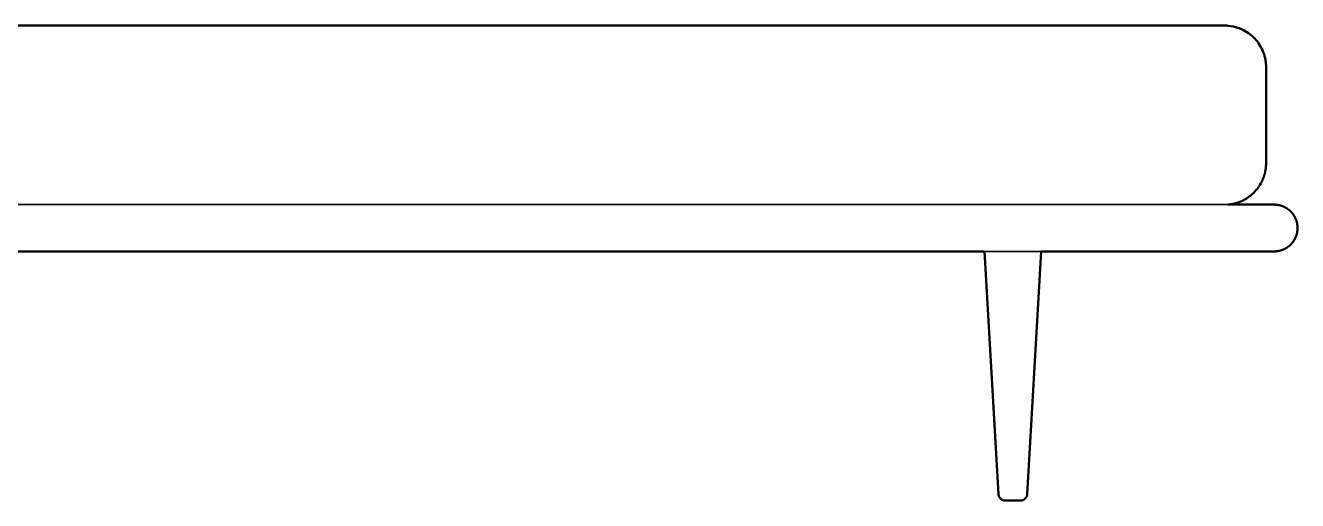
# Model space of a CAD drawing. Header units: millimetres. Extents: x 559 to 2741, y 365 to 1999.
# Drawn here: x 1279 to 1969, y 1266 to 1524 of the extents above; entities that cross this region are included whole.
import ezdxf

# ---------------------------------------------------------------- set-up
doc = ezdxf.new("R2010")
doc.units = ezdxf.units.MM
doc.layers.add('PDF16_Geometry', color=7, linetype='Continuous', true_color=0x1b7eff)

msp = doc.modelspace()

# ---------------------------------------------------------------- linework, layer by layer
at = {"layer": 'PDF16_Geometry', "color": 18, "lineweight": 35, "true_color": 0x000000}
for points in [[(740.34, 1523.629), (1929.754, 1523.629), (1930.005, 1523.629), (1930.256, 1523.624), (1930.507, 1523.617), (1930.76, 1523.607), (1931.014, 1523.596), (1931.269, 1523.579), (1931.525, 1523.56), (1931.781, 1523.539), (1932.039, 1523.513), (1932.297, 1523.487), (1932.555, 1523.456), (1932.816, 1523.42), (1933.076, 1523.385), (1933.337, 1523.345), (1933.597, 1523.3), (1933.858, 1523.252), (1934.121, 1523.202), (1934.384, 1523.15), (1934.646, 1523.093), (1934.909, 1523.032), (1935.172, 1522.97), (1935.435, 1522.902), (1935.698, 1522.833), (1935.961, 1522.759), (1936.224, 1522.681), (1936.486, 1522.601), (1936.749, 1522.518), (1937.012, 1522.43), (1937.275, 1522.34), (1937.536, 1522.245), (1937.796, 1522.146), (1938.059, 1522.046), (1938.317, 1521.94), (1938.578, 1521.833), (1938.836, 1521.72), (1939.094, 1521.606), (1939.35, 1521.487), (1939.605, 1521.364), (1939.861, 1521.239), (1940.114, 1521.108), (1940.368, 1520.976), (1940.619, 1520.841), (1940.87, 1520.701), (1941.119, 1520.557), (1941.365, 1520.412), (1941.611, 1520.26), (1941.855, 1520.109), (1942.099, 1519.953), (1942.341, 1519.791), (1942.58, 1519.628), (1942.817, 1519.462), (1943.051, 1519.294), (1943.285, 1519.121), (1943.518, 1518.943), (1943.745, 1518.766), (1943.972, 1518.583), (1944.197, 1518.399), (1944.42, 1518.209), (1944.64, 1518.02), (1944.858, 1517.825), (1945.073, 1517.629), (1945.287, 1517.428), (1945.497, 1517.226), (1945.706, 1517.02), (1945.912, 1516.814), (1946.113, 1516.603), (1946.312, 1516.39), (1946.509, 1516.174), (1946.703, 1515.957), (1946.895, 1515.736), (1947.082, 1515.514), (1947.269, 1515.289), (1947.449, 1515.061), (1947.629, 1514.831), (1947.804, 1514.599), (1947.977, 1514.367), (1948.147, 1514.13), (1948.313, 1513.893), (1948.477, 1513.654), (1948.635, 1513.413), (1948.792, 1513.171), (1948.945, 1512.927), (1949.095, 1512.681), (1949.241, 1512.432), (1949.384, 1512.183), (1949.523, 1511.934), (1949.661, 1511.681), (1949.793, 1511.43), (1949.921, 1511.176), (1950.049, 1510.921), (1950.17, 1510.665), (1950.288, 1510.407), (1950.404, 1510.148), (1950.515, 1509.89), (1950.624, 1509.632), (1950.729, 1509.372), (1950.83, 1509.111), (1950.928, 1508.85), (1951.022, 1508.587), (1951.115, 1508.325), (1951.2, 1508.064), (1951.285, 1507.801), (1951.366, 1507.538), (1951.442, 1507.275), (1951.515, 1507.012), (1951.586, 1506.747), (1951.652, 1506.484), (1951.716, 1506.221), (1951.775, 1505.958), (1951.832, 1505.695), (1951.887, 1505.435), (1951.936, 1505.172), (1951.984, 1504.909), (1952.026, 1504.648), (1952.067, 1504.388), (1952.105, 1504.127), (1952.138, 1503.869), (1952.168, 1503.608), (1952.197, 1503.35), (1952.221, 1503.092), (1952.244, 1502.836), (1952.263, 1502.58), (1952.277, 1502.325), (1952.292, 1502.071), (1952.301, 1501.818), (1952.308, 1501.567), (1952.311, 1501.316), (1952.313, 1501.067), (1952.313, 1448.908), (1952.311, 1448.657), (1952.308, 1448.406), (1952.301, 1448.155), (1952.292, 1447.901), (1952.277, 1447.648), (1952.263, 1447.392), (1952.244, 1447.136), (1952.221, 1446.88), (1952.197, 1446.622), (1952.168, 1446.364), (1952.138, 1446.106), (1952.105, 1445.845), (1952.067, 1445.585), (1952.026, 1445.324), (1951.984, 1445.063), (1951.936, 1444.803), (1951.887, 1444.54), (1951.832, 1444.277), (1951.775, 1444.014), (1951.716, 1443.751), (1951.652, 1443.488), (1951.586, 1443.225), (1951.515, 1442.962), (1951.442, 1442.699), (1951.366, 1442.437), (1951.285, 1442.174), (1951.2, 1441.911), (1951.115, 1441.648), (1951.022, 1441.385), (1950.928, 1441.124), (1950.83, 1440.864), (1950.729, 1440.601), (1950.624, 1440.343), (1950.515, 1440.082), (1950.404, 1439.824), (1950.288, 1439.566), (1950.17, 1439.31), (1950.049, 1439.054), (1949.921, 1438.798), (1949.793, 1438.545), (1949.661, 1438.291), (1949.523, 1438.04), (1949.384, 1437.789), (1949.241, 1437.54), (1949.095, 1437.294), (1948.945, 1437.048), (1948.792, 1436.804), (1948.635, 1436.56), (1948.477, 1436.321), (1948.313, 1436.081), (1948.147, 1435.842), (1947.977, 1435.607), (1947.804, 1435.373), (1947.629, 1435.143), (1947.449, 1434.913), (1947.269, 1434.686), (1947.082, 1434.461), (1946.895, 1434.238), (1946.703, 1434.018), (1946.509, 1433.8), (1946.312, 1433.585), (1946.113, 1433.371), (1945.912, 1433.161), (1945.706, 1432.952), (1945.497, 1432.746), (1945.287, 1432.545), (1945.073, 1432.346), (1944.858, 1432.149), (1944.64, 1431.955), (1944.42, 1431.763), (1944.197, 1431.576), (1943.972, 1431.389), (1943.745, 1431.209), (1943.518, 1431.029), (1943.285, 1430.854), (1943.051, 1430.681), (1942.817, 1430.51), (1942.58, 1430.344), (1942.341, 1430.181), (1942.099, 1430.022), (1941.855, 1429.866), (1941.611, 1429.712), (1941.365, 1429.563), (1941.119, 1429.416), (1940.87, 1429.274), (1940.619, 1429.134), (1940.368, 1428.996), (1940.114, 1428.864), (1939.861, 1428.736), (1939.605, 1428.61), (1939.35, 1428.487), (1939.094, 1428.369), (1938.836, 1428.253), (1938.578, 1428.141), (1938.317, 1428.032), (1938.059, 1427.928), (1937.796, 1427.826), (1937.536, 1427.729), (1937.275, 1427.634), (1937.012, 1427.544), (1936.749, 1427.457), (1936.486, 1427.372), (1936.224, 1427.291), (1935.961, 1427.215), (1935.698, 1427.142), (1935.435, 1427.071), (1935.172, 1427.004), (1934.909, 1426.94), (1934.646, 1426.881), (1934.384, 1426.824), (1934.121, 1426.77), (1933.858, 1426.72), (1933.597, 1426.673), (1933.337, 1426.63), (1933.076, 1426.59), (1932.816, 1426.552), (1932.555, 1426.519), (1932.297, 1426.488), (1932.039, 1426.46), (1931.781, 1426.436), (1931.525, 1426.412), (1931.269, 1426.393), (1931.014, 1426.379), (1930.76, 1426.365), (1930.507, 1426.355), (1930.256, 1426.348), (1930.005, 1426.346), (1929.754, 1426.343), (740.34, 1426.343)], [(1799.397, 1400.965), (1807.044, 1269.099)]]:
    msp.add_lwpolyline(points, dxfattribs=at)
at = {"layer": 'PDF16_Geometry', "color": 18, "lineweight": 50, "true_color": 0x000000}
for points in [[(844.58, 1523.683), (1929.744, 1523.607), (1929.993, 1523.605), (1930.244, 1523.6), (1930.495, 1523.593), (1930.748, 1523.584), (1931.002, 1523.572), (1931.257, 1523.555)], [(1952.235, 1502.815), (1952.254, 1502.559), (1952.271, 1502.303), (1952.282, 1502.05), (1952.292, 1501.797), (1952.299, 1501.545), (1952.304, 1501.294), (1952.306, 1501.046), (1952.306, 1448.887), (1952.304, 1448.652), (1952.299, 1448.418), (1952.292, 1448.181), (1952.282, 1447.944), (1952.271, 1447.707), (1952.256, 1447.468), (1952.24, 1447.229), (1952.221, 1446.989), (1952.2, 1446.748), (1952.176, 1446.506), (1952.15, 1446.264), (1952.119, 1446.02), (1952.086, 1445.776), (1952.05, 1445.532), (1952.013, 1445.289), (1951.972, 1445.045), (1951.93, 1444.798), (1951.882, 1444.552), (1951.832, 1444.305), (1951.79, 1444.078), (1951.735, 1443.832), (1951.676, 1443.585), (1951.614, 1443.339), (1951.55, 1443.093), (1951.484, 1442.846), (1951.413, 1442.6), (1951.34, 1442.354), (1951.264, 1442.107), (1951.183, 1441.861), (1951.1, 1441.614), (1951.015, 1441.368), (1950.928, 1441.122)], [(1949.748, 1438.462), (1949.623, 1438.225), (1949.495, 1437.988)], [(1950.643, 1440.39), (1950.541, 1440.146), (1950.437, 1439.902), (1950.331, 1439.66), (1950.219, 1439.419), (1950.106, 1439.177), (1949.99, 1438.938)], [(1950.835, 1440.878), (1950.741, 1440.634)], [(1941.254, 1429.47), (1941.021, 1429.333), (1940.787, 1429.2), (1940.553, 1429.07), (1940.316, 1428.942)], [(1941.715, 1429.752), (1941.486, 1429.61)], [(1944.761, 1432.042), (1944.555, 1431.86)], [(1938.637, 1428.134), (1938.393, 1428.032), (1938.149, 1427.933), (1937.905, 1427.836), (1937.661, 1427.741), (1937.417, 1427.651), (1937.171, 1427.563), (1936.924, 1427.478), (1936.678, 1427.397)], [(1939.601, 1428.577), (1939.361, 1428.461), (1939.12, 1428.35), (1938.878, 1428.241)], [(1940.079, 1428.816), (1939.84, 1428.696)], [(1807.032, 1269.057), (1799.38, 1400.963), (870.697, 1400.963), (863.05, 1269.097)], [(1814.842, 1265.608), (1810.795, 1265.608)]]:
    msp.add_lwpolyline(points, dxfattribs=at)
at = {"layer": 'PDF16_Geometry', "color": 18, "lineweight": 35, "true_color": 0x000000}
for points in [[(1956.978, 1426.343, 0.0036831), (1956.697, 1426.346), (730.467, 1426.346, 0.0036625), (730.186, 1426.343)], [(1959.894, 1425.938, 0.0041143), (1959.598, 1426.012, 0.0007281), (1959.302, 1426.078, 0.0040409), (1959.006, 1426.137, 0.0034281), (1958.712, 1426.187, 0.0068294), (1958.418, 1426.23, 0.0030628), (1958.127, 1426.265, 0.0071416), (1957.838, 1426.294, 0.0000856), (1957.549, 1426.317, 0.0033996), (1957.263, 1426.334)], [(1969.374, 1414.22, 0.0035162), (1969.357, 1414.507, 0.0069272), (1969.334, 1414.796, 0.0036803), (1969.303, 1415.085, 0.002959), (1969.267, 1415.376, 0.0002362), (1969.225, 1415.67, 0.0033107), (1969.175, 1415.964, 0.0025753), (1969.116, 1416.26, 0.0059139), (1969.049, 1416.556, 0.0023664), (1968.976, 1416.852, -0.0010764), (1968.895, 1417.148, 0.002189), (1968.808, 1417.444, 0.0020476), (1968.711, 1417.74, 0.0001986), (1968.606, 1418.034, 0.0030124), (1968.495, 1418.328, 0.0041713), (1968.374, 1418.619, -0.0010951), (1968.246, 1418.91, 0.0028583), (1968.111, 1419.199, 0.0040849), (1967.967, 1419.486, 0.0056608), (1967.815, 1419.77, 0.0027684), (1967.657, 1420.05, 0.0018114), (1967.491, 1420.327, 0.0026372), (1967.318, 1420.602, 0.0025811), (1967.136, 1420.872, 0.0051956), (1966.946, 1421.137, 0.0024354), (1966.749, 1421.398, 0.0049304), (1966.546, 1421.653, 0.0022982), (1966.335, 1421.904, 0.0024465), (1966.12, 1422.151, -0.0000426), (1965.897, 1422.392, 0.0045425), (1965.667, 1422.627, 0.0044082), (1965.433, 1422.857, -0.0001261), (1965.191, 1423.079, 0.0024245), (1964.945, 1423.295, 0.00256), (1964.694, 1423.506, -0.0001182), (1964.438, 1423.709, 0.002608), (1964.178, 1423.906, -0.0001106), (1963.913, 1424.095, 0.0026672), (1963.643, 1424.278, 0.0000585), (1963.368, 1424.453, 0.0071331), (1963.091, 1424.619, 0.0027053), (1962.811, 1424.778, 0.0000151), (1962.527, 1424.929, 0.0043365), (1962.241, 1425.074, 0.0030367), (1961.952, 1425.209, 0.0012829), (1961.66, 1425.337, 0.0017404), (1961.369, 1425.458, 0.0031108), (1961.075, 1425.569, 0.0000313), (1960.782, 1425.673, 0.0114388), (1959.964, 1425.928, -0.0008645), (1960.19, 1425.858)], [(1957.263, 1400.975, 0.0033087), (1957.549, 1400.991, 0.0070819), (1957.838, 1401.015, 0.0000111), (1958.127, 1401.043, 0.0039501), (1958.418, 1401.079, 0.0000345), (1958.712, 1401.122, 0.0034595), (1959.006, 1401.171, 0.0026913), (1959.302, 1401.23, 0.0058988), (1959.598, 1401.297, 0.0025479), (1959.894, 1401.37, -0.0008645), (1960.19, 1401.451, 0.0022721), (1960.486, 1401.538, 0.0021325), (1960.782, 1401.636, 0.0000313), (1961.075, 1401.74, 0.0031053), (1961.369, 1401.851, 0.0043525), (1961.66, 1401.972, -0.0013089), (1961.952, 1402.1, 0.0028659), (1962.241, 1402.235, 0.0042875), (1962.527, 1402.379, 0.0000151), (1962.811, 1402.531, 0.0028892), (1963.091, 1402.69, 0.0017237), (1963.368, 1402.855, 0.0052671), (1963.643, 1403.031, 0.0026598), (1963.913, 1403.213, 0.0052568), (1964.178, 1403.403, 0.0024995), (1964.438, 1403.599, 0.0050003), (1964.694, 1403.803, 0.0022208), (1964.945, 1404.014, 0.002417), (1965.191, 1404.229, 0.0001298), (1965.433, 1404.452, 0.0043633), (1965.667, 1404.682, 0.0045427), (1965.897, 1404.916, 0.0000213), (1966.12, 1405.158, 0.0024754), (1966.335, 1405.404, 0.0023862), (1966.546, 1405.655, 0.0001484), (1966.749, 1405.911, 0.0024806), (1966.946, 1406.172, -0.0001547), (1967.136, 1406.437, 0.0025167), (1967.318, 1406.707, 0.0026438), (1967.491, 1406.982, 0.0071934), (1967.657, 1407.259, 0.0027113), (1967.815, 1407.538, -0.0001981), (1967.967, 1407.823, 0.0044352), (1968.111, 1408.109, 0.0028365), (1968.246, 1408.398, 0.0010691), (1968.374, 1408.69, 0.0016853), (1968.495, 1408.981, 0.0030175), (1968.606, 1409.275, -0.0001764), (1968.711, 1409.568, 0.0041154), (1968.808, 1409.864, 0.0040877), (1968.895, 1410.161, 0.0010764), (1968.976, 1410.457, 0.0039974), (1969.049, 1410.753, 0.0005108), (1969.116, 1411.049, 0.003919), (1969.175, 1411.345, 0.0033136), (1969.225, 1411.639, 0.0069309), (1969.267, 1411.932, 0.0029807), (1969.303, 1412.224, 0.003675), (1969.334, 1412.513, 0.0000268), (1969.357, 1412.802, 0.0035366), (1969.374, 1413.088, 0.0000375), (1969.383, 1413.372, 0.007679), (1969.383, 1413.978, -0.0000375), (1969.383, 1413.936)], [(729.904, 1400.977, -0.0000355), (730.188, 1400.965, 0.0036834), (730.47, 1400.963), (1956.697, 1400.963, 0.0036631), (1956.978, 1400.965)], [(1814.856, 1265.615), (1818.903, 1265.615, 0.0209061), (1819.713, 1265.685)]]:
    msp.add_lwpolyline(points, format="xyb", dxfattribs=at)
at = {"layer": 'PDF16_Geometry', "color": 18, "lineweight": 50, "true_color": 0x000000}
for points in [[(1933.476, 1426.609), (1933.232, 1426.568), (1932.988, 1426.531), (1932.744, 1426.495), (1932.5, 1426.464), (1932.259, 1426.436), (1932.017, 1426.41), (1931.776, 1426.386), (1956.689, 1426.341, -0.0036631), (1956.971, 1426.339)], [(1958.411, 1426.225, 0.0039454), (1958.119, 1426.261, 0.000018), (1957.83, 1426.289, 0.0070881), (1957.541, 1426.313, 0.0033848), (1957.255, 1426.329)], [(1962.804, 1402.526, 0.0027053), (1963.083, 1402.685, 0.0071771), (1963.36, 1402.851, 0.0001193), (1963.635, 1403.026, 0.0026499), (1963.905, 1403.208, -0.0001622), (1964.17, 1403.398, 0.002627), (1964.431, 1403.594, -0.0001379), (1964.686, 1403.798, 0.0024913), (1964.937, 1404.009, 0.0024038), (1965.184, 1404.225, -0.0001298), (1965.425, 1404.447, 0.004363), (1965.66, 1404.677, 0.0045198), (1965.889, 1404.911, -0.0000445), (1966.112, 1405.153, 0.0024674), (1966.327, 1405.399, 0.0023463), (1966.538, 1405.651, 0.0049992), (1966.742, 1405.906, 0.0024482), (1966.938, 1406.167, 0.0051956), (1967.128, 1406.432, 0.0025899), (1967.31, 1406.702, 0.0026372), (1967.483, 1406.977, 0.0018553), (1967.649, 1407.254, 0.002725), (1967.808, 1407.534, 0.005732), (1967.959, 1407.818, 0.0041573), (1968.104, 1408.105, 0.0029169), (1968.239, 1408.393, -0.001125), (1968.367, 1408.685, 0.0042139), (1968.487, 1408.976, 0.0030243), (1968.599, 1409.27, 0.0001673), (1968.703, 1409.564, 0.0020165), (1968.8, 1409.86, 0.0021566), (1968.888, 1410.156, -0.0010764), (1968.968, 1410.452, 0.0023995), (1969.042, 1410.748, 0.0059465), (1969.108, 1411.044, 0.0026091), (1969.167, 1411.34, 0.0033448), (1969.217, 1411.634, 0.0002067), (1969.26, 1411.928, 0.0029981), (1969.295, 1412.219, 0.0036803), (1969.326, 1412.508, 0.0069297), (1969.35, 1412.797, 0.0035187), (1969.366, 1413.083, -0.0000375), (1969.376, 1413.368, 0.0035164), (1969.378, 1413.65, 0.0035358), (1969.376, 1413.931, -0.0000351), (1969.366, 1414.216, 0.0035366), (1969.35, 1414.502, -0.0000384), (1969.326, 1414.791, 0.003671), (1969.295, 1415.08, 0.003007), (1969.26, 1415.372, 0.0069613), (1969.217, 1415.665, 0.0033592), (1969.167, 1415.959, 0.0039655), (1969.108, 1416.255, 0.000559), (1969.042, 1416.551, 0.0040462), (1968.968, 1416.847, 0.0010939), (1968.888, 1417.143, 0.0040744), (1968.8, 1417.439, 0.0041043), (1968.703, 1417.736, -0.0002076), (1968.599, 1418.029, 0.0030175), (1968.487, 1418.323, 0.001716), (1968.367, 1418.614, 0.001125), (1968.239, 1418.906, 0.0028954), (1968.104, 1419.195, 0.004478), (1967.959, 1419.481, -0.0001566), (1967.808, 1419.765, 0.0026835), (1967.649, 1420.045, 0.0071655), (1967.483, 1420.322, 0.0026438), (1967.31, 1420.597, 0.0025433), (1967.128, 1420.867, -0.0001547), (1966.938, 1421.132, 0.0024931), (1966.742, 1421.393, 0.0001484), (1966.538, 1421.649, 0.0024346), (1966.327, 1421.9, 0.0024546), (1966.112, 1422.146, 0.0000195), (1965.889, 1422.388, 0.00452), (1965.66, 1422.622, 0.0044082), (1965.425, 1422.852, 0.0001724), (1965.184, 1423.075, 0.0023962), (1964.937, 1423.29, 0.0022892), (1964.686, 1423.501, 0.0050201), (1964.431, 1423.705, 0.0025185), (1964.17, 1423.901, 0.0052676), (1963.905, 1424.091, 0.0026694), (1963.635, 1424.273, 0.0052743), (1963.36, 1424.448, 0.0017128), (1963.083, 1424.614, 0.0028611), (1962.804, 1424.773, -0.0000283), (1962.519, 1424.925, 0.0043454), (1962.233, 1425.069, 0.0028643), (1961.944, 1425.204, -0.0012961), (1961.653, 1425.332, 0.0043272), (1961.362, 1425.453, 0.0031053), (1961.068, 1425.564, 0.0000202), (1960.774, 1425.668, 0.0021325), (1960.478, 1425.765, 0.0022721), (1960.182, 1425.853, -0.0008645), (1959.886, 1425.934, 0.0025148), (1959.59, 1426.007, 0.0058988), (1959.294, 1426.073, 0.0027251), (1958.998, 1426.133, 0.0034197), (1958.704, 1426.182)], [(1957.255, 1400.97, 0.0033315), (1957.541, 1400.987, 0.0000914), (1957.83, 1401.01, 0.0071482), (1958.119, 1401.039, 0.0029882), (1958.411, 1401.074, 0.0068637), (1958.704, 1401.117, 0.003457), (1958.998, 1401.167, 0.0040075), (1959.294, 1401.226, 0.0007944), (1959.59, 1401.292, 0.0040814), (1959.886, 1401.365, 0.0008645), (1960.182, 1401.446, 0.0041347), (1960.478, 1401.534, 0.0040963), (1960.774, 1401.631, -0.0000423), (1961.068, 1401.735, 0.0031415), (1961.362, 1401.846, 0.001746), (1961.653, 1401.967, 0.0012961), (1961.944, 1402.095, 0.0030641), (1962.233, 1402.23, 0.0043077), (1962.519, 1402.375)], [(1956.971, 1400.96, -0.0036466), (1956.689, 1400.958), (1830.301, 1400.958), (1822.654, 1269.092)]]:
    msp.add_lwpolyline(points, format="xyb", dxfattribs=at)
for centre, radius, start, end in [((1929.748, 1501.061), 22.544, 69.117112, 85.510475), ((1929.778, 1501.098), 22.498, 46.455898, 68.441342), ((1929.822, 1501.122), 22.451, 36.070024, 45.752086), ((1929.761, 1501.053), 22.542, 12.511501, 35.383288), ((1930.096, 1501.1), 22.205, 5.091746, 11.886988), ((1929.534, 1449.029), 22.812, 312.56495, 330.37849), ((1929.939, 1448.561), 22.191, 302.746474, 310.48403), ((1929.852, 1448.176), 21.87, 280.192321, 287.507747), ((1393.151, 1220.219), 416.752, 6.701854, 6.729723), ((1639.453, 1239.504), 170.153, 9.863413, 9.933044), ((1773.852, 1260.896), 34.132, 12.77875, 13.133721), ((1772.747, 1258.443), 35.816, 15.873919, 16.216988), ((1851.852, 1286.578), 48.287, 202.584522, 202.846564), ((1814.647, 1271.572), 8.206, 208.724123, 210.301758), ((1814.473, 1272.057), 8.323, 215.365693, 216.941118), ((1837.045, 1302.618), 46.129, 231.557562, 231.842386), ((3827.736, 4203.764), 3564.485, 235.495231, 235.498927), ((1798.465, 1248.947), 20.093, 58.607091, 59.261448), ((1780.28, 1201.389), 70.753, 65.750927, 65.933722), ((1863.458, 1405.647), 149.861, 248.830473, 248.915901), ((1813.754, 1278.809), 13.654, 252.05529, 252.982438), ((1813.094, 1278.218), 12.904, 255.016301, 255.982808), ((1811.516, 1273.232), 7.691, 258.389626, 259.987976), ((1811.289, 1273.02), 7.446, 261.424603, 263.043397), ((1811.077, 1272.917), 7.321, 264.595688, 266.21307), ((1818.286, 1273.481), 7.918, 277.64094, 279.165721), ((1829.166, 1231.235), 35.732, 104.915395, 105.265387), ((1809.712, 1292.457), 28.608, 291.464328, 291.913609), ((1812.002, 1281.931), 18.09, 298.349803, 299.068088), ((1815.515, 1274.814), 10.17, 301.250642, 302.538787), ((1813.902, 1273.433), 10.201, 320.253525, 321.539604), ((1836.762, 1256.684), 18.151, 144.301522, 145.025724), ((364.821, 1953.222), 1610.619, 334.808268, 334.816182), ((1809.407, 1272.523), 13.764, 341.11867, 342.023026), ((1809.612, 1271.937), 13.397, 344.136236, 345.050449), ((1724.73, 1289.923), 100.148, 347.636809, 347.757493), ((1800.514, 1271.326), 22.252, 353.715915, 354.23715)]:
    msp.add_arc(centre, radius, start, end, dxfattribs=at)
at = {"layer": 'PDF16_Geometry', "color": 18, "lineweight": 35, "true_color": 0x000000}
for centre, radius, start, end in [((406773597.214, -23587161.04), 407455139.375, 176.68115332302, 176.6811719027), ((1830.594, 1271.482), 23.671, 185.778466, 186.268469), ((1904.969, 1289.93), 100.148, 192.242507, 192.363191), ((1819.768, 1271.857), 13.067, 194.944111, 195.881443), ((1820.623, 1272.638), 14.112, 197.98223, 198.864223), ((3264.877, 1953.229), 1610.619, 205.183818, 205.191732), ((1792.458, 1256.352), 18.737, 34.9856, 35.687154), ((1815.905, 1273.527), 10.341, 218.464551, 219.733122), ((1814.244, 1274.919), 10.285, 237.468442, 238.742128), ((1818.005, 1282.501), 18.732, 240.944228, 241.637881), ((1819.936, 1292.334), 28.469, 248.083077, 248.534515), ((1800.532, 1231.242), 35.732, 74.734613, 75.084605), ((1811.411, 1273.482), 7.912, 260.832847, 262.35861), ((1818.182, 1273.239), 7.691, 280.012024, 281.610374), ((1816.604, 1278.225), 12.904, 284.017192, 284.983699), ((1815.944, 1278.816), 13.654, 287.017563, 287.944709), ((1772.005, 1390.737), 133.869, 291.078997, 291.17463), ((1848.056, 1204.426), 67.431, 114.059306, 114.251126), ((1831.28, 1248.874), 20.185, 120.73697, 121.388388), ((1794.287, 1300.557), 43.493, 308.148983, 308.451069), ((1815.225, 1272.064), 8.323, 323.058882, 324.634307), ((1815.16, 1271.517), 8.08, 329.685962, 331.288158), ((1781.963, 1284.861), 43.824, 337.140093, 337.428822), ((1856.951, 1258.45), 35.816, 163.783012, 164.126081), ((1855.847, 1260.903), 34.132, 166.866279, 167.22125), ((1990.245, 1239.511), 170.153, 170.066956, 170.136587), ((2236.547, 1220.226), 416.752, 173.270277, 173.298146)]:
    msp.add_arc(centre, radius, start, end, dxfattribs=at)
at = {"layer": 'PDF16_Geometry', "color": 18, "lineweight": 50, "true_color": 0x000000}
for points in [[(1931.257, 1523.555), (1931.257, 1523.555), (1931.513, 1523.536), (1931.513, 1523.536)], [(1937.784, 1522.125), (1937.784, 1522.125), (1938.045, 1522.023), (1938.045, 1522.023)], [(1945.277, 1517.406), (1945.277, 1517.406), (1945.488, 1517.205), (1945.488, 1517.205)], [(1947.97, 1514.341), (1947.97, 1514.341), (1948.14, 1514.106), (1948.14, 1514.106)], [(1951.768, 1505.937), (1951.768, 1505.937), (1951.825, 1505.674), (1951.825, 1505.674)], [(1952.214, 1503.071), (1952.214, 1503.071), (1952.235, 1502.815), (1952.235, 1502.815)], [(1949.495, 1437.988), (1949.495, 1437.988), (1949.365, 1437.753), (1949.365, 1437.753)], [(1949.871, 1438.699), (1949.871, 1438.699), (1949.748, 1438.462), (1949.748, 1438.462)], [(1949.99, 1438.938), (1949.99, 1438.938), (1949.871, 1438.699), (1949.871, 1438.699)], [(1950.741, 1440.634), (1950.741, 1440.634), (1950.643, 1440.39), (1950.643, 1440.39)], [(1950.928, 1441.122), (1950.928, 1441.122), (1950.835, 1440.878), (1950.835, 1440.878)], [(1941.486, 1429.61), (1941.486, 1429.61), (1941.254, 1429.47), (1941.254, 1429.47)], [(1941.943, 1429.896), (1941.943, 1429.896), (1941.715, 1429.752), (1941.715, 1429.752)], [(1944.555, 1431.86), (1944.555, 1431.86), (1944.346, 1431.682), (1944.346, 1431.682)], [(1944.964, 1432.227), (1944.964, 1432.227), (1944.761, 1432.042), (1944.761, 1432.042)], [(1933.722, 1426.651), (1933.722, 1426.651), (1933.476, 1426.609), (1933.476, 1426.609)], [(1936.678, 1427.397), (1936.678, 1427.397), (1936.432, 1427.319), (1936.432, 1427.319)], [(1938.878, 1428.241), (1938.878, 1428.241), (1938.637, 1428.134), (1938.637, 1428.134)], [(1939.84, 1428.696), (1939.84, 1428.696), (1939.601, 1428.577), (1939.601, 1428.577)], [(1940.316, 1428.942), (1940.316, 1428.942), (1940.079, 1428.816), (1940.079, 1428.816)], [(1956.971, 1426.339), (1957.113, 1426.334), (1957.255, 1426.329), (1957.255, 1426.329)], [(1958.411, 1426.225), (1958.557, 1426.204), (1958.704, 1426.182), (1958.704, 1426.182)], [(1962.804, 1402.526), (1962.662, 1402.45), (1962.519, 1402.375), (1962.519, 1402.375)], [(1957.255, 1400.97), (1957.113, 1400.965), (1956.971, 1400.96), (1956.971, 1400.96)], [(1807.269, 1268.033), (1807.209, 1268.197), (1807.198, 1268.239), (1807.198, 1268.239)], [(1807.451, 1267.628), (1807.371, 1267.789), (1807.354, 1267.83), (1807.354, 1267.83)], [(1807.686, 1267.24), (1807.586, 1267.391), (1807.562, 1267.432), (1807.562, 1267.432)], [(1807.967, 1266.877), (1807.849, 1267.017), (1807.821, 1267.055), (1807.821, 1267.055)], [(1808.159, 1266.676), (1807.998, 1266.842), (1807.967, 1266.877), (1807.967, 1266.877)], [(1808.365, 1266.489), (1808.192, 1266.643), (1808.159, 1266.676), (1808.159, 1266.676)], [(1809.133, 1265.991), (1808.972, 1266.074), (1808.931, 1266.098), (1808.931, 1266.098)], [(1810.795, 1265.608), (1810.634, 1265.61), (1810.594, 1265.612), (1810.594, 1265.612)], [(1818.93, 1265.608), (1818.889, 1265.608), (1814.842, 1265.608), (1814.842, 1265.608)], [(1819.133, 1265.615), (1818.97, 1265.608), (1818.93, 1265.608), (1818.93, 1265.608)], [(1819.339, 1265.634), (1819.173, 1265.617), (1819.133, 1265.615), (1819.133, 1265.615)], [(1819.758, 1265.707), (1819.59, 1265.672), (1819.548, 1265.664), (1819.548, 1265.664)], [(1820.18, 1265.833), (1820.012, 1265.776), (1819.969, 1265.764), (1819.969, 1265.764)], [(1820.592, 1266.01), (1820.429, 1265.932), (1820.388, 1265.916), (1820.388, 1265.916)], [(1821.172, 1266.373), (1821.023, 1266.264), (1820.985, 1266.24), (1820.985, 1266.24)], [(1821.352, 1266.517), (1821.21, 1266.401), (1821.172, 1266.373), (1821.172, 1266.373)], [(1821.556, 1266.707), (1821.388, 1266.548), (1821.352, 1266.517), (1821.352, 1266.517)], [(1821.745, 1266.91), (1821.589, 1266.74), (1821.556, 1266.707), (1821.556, 1266.707)], [(1822.143, 1267.467), (1822.048, 1267.313), (1822.022, 1267.275), (1822.022, 1267.275)], [(1822.252, 1267.664), (1822.167, 1267.505), (1822.143, 1267.467), (1822.143, 1267.467)], [(1822.43, 1268.069), (1822.366, 1267.905), (1822.347, 1267.865), (1822.347, 1267.865)], [(1822.633, 1268.891), (1822.609, 1268.727), (1822.6, 1268.687), (1822.6, 1268.687)]]:
    msp.add_open_spline(points, degree=3, dxfattribs=at)
at = {"layer": 'PDF16_Geometry', "color": 18, "lineweight": 35, "true_color": 0x000000}
for points in [[(1957.263, 1426.334), (1957.12, 1426.339), (1956.978, 1426.343), (1956.978, 1426.343)], [(1956.978, 1400.965), (1957.12, 1400.97), (1957.263, 1400.975), (1957.263, 1400.975)], [(1807.065, 1268.898), (1807.089, 1268.734), (1807.098, 1268.694), (1807.098, 1268.694)], [(1807.269, 1268.076), (1807.333, 1267.912), (1807.351, 1267.872), (1807.351, 1267.872)], [(1807.446, 1267.671), (1807.531, 1267.512), (1807.555, 1267.474), (1807.555, 1267.474)], [(1807.555, 1267.474), (1807.65, 1267.32), (1807.676, 1267.282), (1807.676, 1267.282)], [(1807.953, 1266.917), (1808.109, 1266.747), (1808.143, 1266.714), (1808.143, 1266.714)], [(1808.143, 1266.714), (1808.311, 1266.555), (1808.346, 1266.524), (1808.346, 1266.524)], [(1808.346, 1266.524), (1808.488, 1266.408), (1808.526, 1266.38), (1808.526, 1266.38)], [(1808.526, 1266.38), (1808.675, 1266.271), (1808.713, 1266.247), (1808.713, 1266.247)], [(1809.106, 1266.017), (1809.27, 1265.939), (1809.31, 1265.923), (1809.31, 1265.923)], [(1809.518, 1265.84), (1809.686, 1265.783), (1809.729, 1265.771), (1809.729, 1265.771)], [(1809.94, 1265.714), (1810.108, 1265.679), (1810.151, 1265.671), (1810.151, 1265.671)], [(1810.359, 1265.641), (1810.525, 1265.624), (1810.565, 1265.622), (1810.565, 1265.622)], [(1810.565, 1265.622), (1810.728, 1265.615), (1810.769, 1265.615), (1810.769, 1265.615)], [(1810.769, 1265.615), (1810.809, 1265.615), (1814.856, 1265.615), (1814.856, 1265.615)], [(1818.903, 1265.615), (1819.064, 1265.617), (1819.105, 1265.619), (1819.105, 1265.619)], [(1820.566, 1265.998), (1820.727, 1266.081), (1820.767, 1266.105), (1820.767, 1266.105)], [(1820.964, 1266.223), (1821.115, 1266.328), (1821.153, 1266.354), (1821.153, 1266.354)], [(1821.333, 1266.496), (1821.506, 1266.65), (1821.539, 1266.683), (1821.539, 1266.683)], [(1821.539, 1266.683), (1821.7, 1266.849), (1821.731, 1266.884), (1821.731, 1266.884)], [(1821.731, 1266.884), (1821.849, 1267.024), (1821.878, 1267.062), (1821.878, 1267.062)], [(1822.013, 1267.247), (1822.112, 1267.398), (1822.136, 1267.439), (1822.136, 1267.439)], [(1822.247, 1267.635), (1822.328, 1267.796), (1822.344, 1267.837), (1822.344, 1267.837)], [(1822.43, 1268.04), (1822.489, 1268.204), (1822.501, 1268.246), (1822.501, 1268.246)]]:
    msp.add_open_spline(points, degree=3, dxfattribs=at)

doc.saveas('drawing.dxf')
